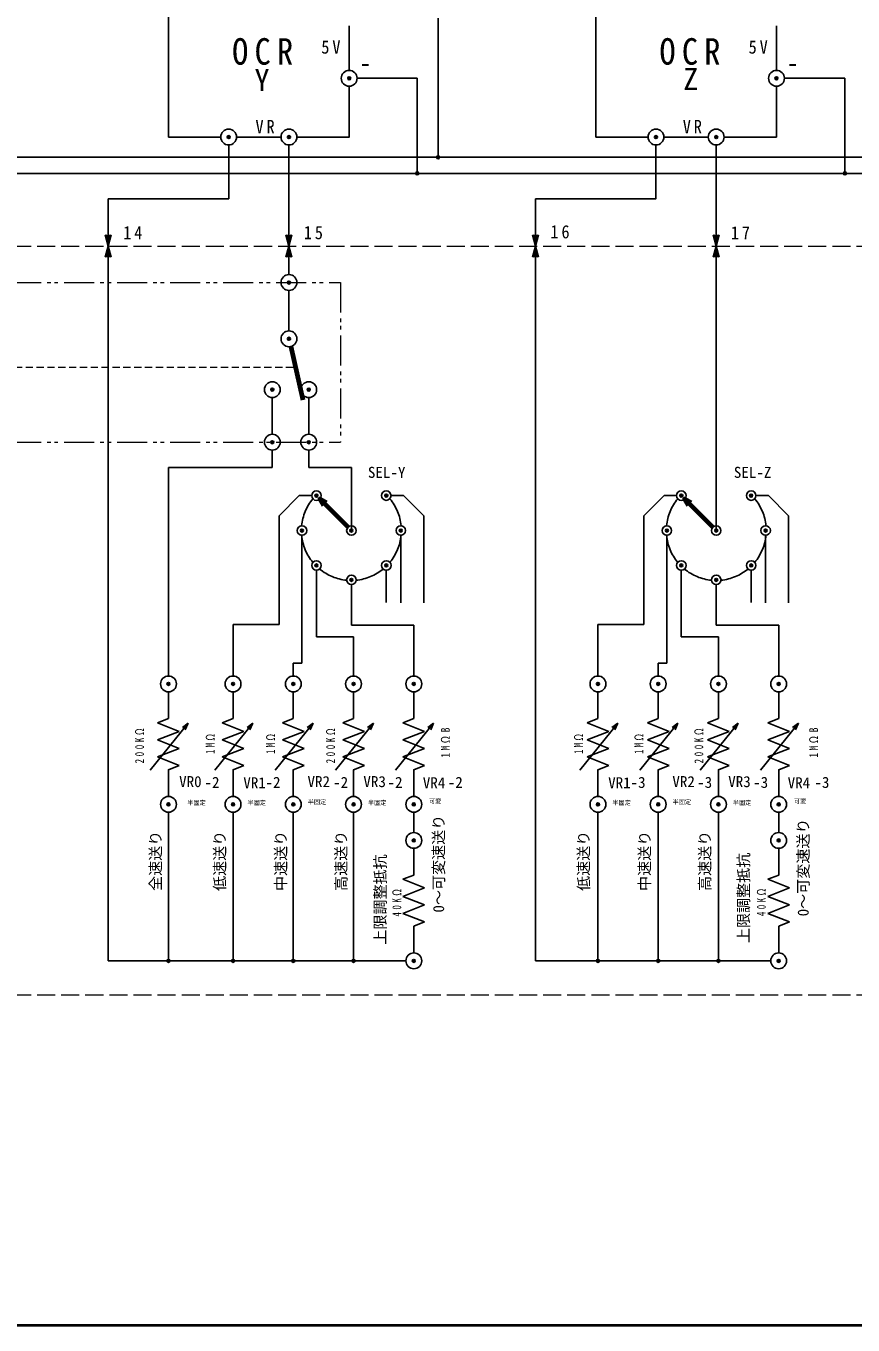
# Model space of a CAD drawing. Units: millimetres on the paper. Extents: x -288 to 1485, y -698 to 177.
# Drawn here: x 463.5 to 600.8, y -213.9 to 1.8 of the extents above; entities that cross this region are included whole.
import ezdxf
from ezdxf.enums import TextEntityAlignment as Align

# ---------------------------------------------------------------- set-up
doc = ezdxf.new("R2010")
doc.units = ezdxf.units.MM
doc.header["$PDMODE"] = 32
doc.header["$PDSIZE"] = 0.5
for name, pattern in [('CHAIN1', [8, 5, -1, 1, -1]), ('DASHED1', [1.8, 1.2, -0.6]), ('DASHED3', [4, 3, -1]), ('DOUBLE_CHAIN1', [8.8, 5, -1, 0.6, -0.6, 0.6, -1])]:
    doc.linetypes.add(name, pattern=pattern)
for name, color, linetype, lineweight in [('0-1_外形1', 3, 'Continuous', 25), ('0-7_極太線外形', 3, 'Continuous', 25), ('0-8_陰線', 4, 'DASHED1', 9), ('0-9_中心線', 3, 'Continuous', 25), ('0-A_寸法文字', 1, 'Continuous', 9), ('0-F', 3, 'Continuous', 25)]:
    doc.layers.add(name, color=color, linetype=linetype, lineweight=lineweight)
doc.styles.add('ＭＳ ゴシック', font='')
doc.styles.get('ＭＳ ゴシック').set_extended_font_data('MS Gothic')

msp = doc.modelspace()

# ---------------------------------------------------------------- linework, layer by layer
at = {"layer": '0-1_外形1'}
for p, q in [((531.914, 3.116), (531.914, -20.01)), ((518.439, -6.884), (528.461, -6.884)), ((528.461, -6.884), (528.461, -22.674)), ((589.422, -6.884), (599.443, -6.884)), ((599.443, -6.884), (599.443, -22.674)), ((507.168, -39.491), (507.168, -17.96)), ((578.092, -39.491), (578.092, -17.96)), ((336.061, -20.01), (683.396, -20.01)), ((356.124, -22.674), (689.166, -22.674)), ((477.168, -26.884), (477.168, -71.673)), ((548.092, -26.884), (548.092, -71.673)), ((477.168, -34.764), (476.668, -32.898)), ((477.168, -34.141), (476.835, -32.898)), ((477.168, -34.141), (477.501, -32.898)), ((477.168, -34.764), (477.668, -32.898)), ((507.168, -34.764), (506.668, -32.898)), ((507.168, -34.141), (506.835, -32.898)), ((507.168, -34.141), (507.501, -32.898)), ((507.168, -34.764), (507.668, -32.898)), ((548.092, -34.764), (547.592, -32.898)), ((548.092, -34.141), (547.759, -32.898)), ((548.092, -34.141), (548.425, -32.898)), ((548.092, -34.764), (548.592, -32.898)), ((578.092, -34.764), (577.592, -32.898)), ((578.092, -34.141), (577.759, -32.898)), ((578.092, -34.141), (578.425, -32.898)), ((578.092, -34.764), (578.592, -32.898)), ((477.168, -34.744), (476.678, -36.574)), ((477.168, -35.417), (476.858, -36.574)), ((477.168, -34.744), (477.658, -36.574)), ((477.168, -35.417), (477.478, -36.574)), ((507.168, -34.744), (506.678, -36.574)), ((507.168, -35.417), (506.858, -36.574)), ((507.168, -34.744), (507.658, -36.574)), ((507.168, -35.417), (507.478, -36.574)), ((548.092, -34.744), (547.602, -36.574)), ((548.092, -35.417), (547.782, -36.574)), ((548.092, -34.744), (548.583, -36.574)), ((548.092, -35.417), (548.402, -36.574)), ((578.092, -34.744), (577.602, -36.574)), ((578.092, -35.417), (577.782, -36.574)), ((578.092, -34.744), (578.583, -36.574)), ((578.092, -35.417), (578.402, -36.574)), ((504.405, -68.645), (504.405, -71.541)), ((510.455, -71.541), (510.455, -68.645)), ((477.168, -71.673), (477.168, -153.462)), ((548.092, -71.673), (548.092, -153.462)), ((508.875, -76.201), (505.532, -79.544)), ((510.945, -76.201), (508.875, -76.201)), ((524.119, -76.201), (526.189, -76.201)), ((526.189, -76.201), (529.532, -79.544)), ((569.435, -76.201), (566.092, -79.544)), ((571.505, -76.201), (569.435, -76.201)), ((584.679, -76.201), (586.749, -76.201)), ((586.749, -76.201), (590.092, -79.544)), ((505.532, -79.544), (505.532, -97.598)), ((529.532, -79.544), (529.532, -93.995)), ((566.092, -79.544), (566.092, -97.598)), ((590.092, -79.544), (590.092, -93.995)), ((509.334, -82.787), (509.334, -104.005)), ((525.729, -82.78), (525.729, -93.996)), ((569.895, -82.787), (569.895, -104.005)), ((586.29, -82.78), (586.29, -93.996)), ((511.737, -88.582), (511.737, -99.632)), ((523.33, -88.578), (523.33, -93.926)), ((572.298, -88.582), (572.298, -99.632)), ((583.891, -88.578), (583.891, -93.926)), ((517.535, -90.981), (517.535, -97.693)), ((578.095, -90.981), (578.095, -97.693)), ((497.895, -97.598), (505.532, -97.598)), ((497.895, -106.158), (497.895, -97.598)), ((527.895, -97.693), (517.535, -97.693)), ((527.895, -106.158), (527.895, -97.693)), ((558.456, -97.598), (566.092, -97.598)), ((558.456, -106.158), (558.456, -97.598)), ((588.456, -97.693), (578.095, -97.693)), ((588.456, -106.158), (588.456, -97.693)), ((517.895, -99.632), (511.737, -99.632)), ((517.895, -106.158), (517.895, -99.632)), ((578.456, -99.632), (572.298, -99.632)), ((578.456, -106.158), (578.456, -99.632)), ((507.895, -104.005), (509.334, -104.005)), ((507.895, -106.158), (507.895, -104.005)), ((568.456, -104.005), (569.895, -104.005)), ((568.456, -106.158), (568.456, -104.005)), ((487.168, -153.462), (487.168, -128.785)), ((497.895, -128.785), (497.895, -153.462)), ((527.895, -132.148), (527.895, -128.785)), ((578.456, -128.785), (578.456, -153.462)), ((588.456, -132.148), (588.456, -128.785)), ((527.895, -134.775), (527.895, -139.208)), ((588.456, -134.775), (588.456, -139.208)), ((527.895, -139.208), (526.095, -139.917)), ((529.695, -141.335), (526.095, -139.917)), ((588.456, -139.208), (586.656, -139.917)), ((590.256, -141.335), (586.656, -139.917)), ((529.695, -141.335), (526.095, -142.753)), ((590.256, -141.335), (586.656, -142.753)), ((529.695, -144.171), (526.095, -142.753)), ((529.695, -144.171), (526.095, -145.589)), ((590.256, -144.171), (586.656, -142.753)), ((590.256, -144.171), (586.656, -145.589)), ((529.695, -147.006), (526.095, -145.589)), ((590.256, -147.006), (586.656, -145.589)), ((529.695, -147.006), (527.895, -147.715)), ((527.895, -147.715), (527.895, -152.148)), ((590.256, -147.006), (588.456, -147.715)), ((588.456, -147.715), (588.456, -152.148)), ((497.895, -153.462), (477.168, -153.462)), ((507.895, -153.462), (497.895, -153.462)), ((526.582, -153.462), (517.895, -153.462)), ((558.092, -153.462), (548.092, -153.462)), ((587.142, -153.462), (568.456, -153.462))]:
    msp.add_line(p, q, dxfattribs=at)
at = {"layer": '0-1_外形1', "color": 5, "lineweight": 40}
msp.add_line((316.794, -213.946), (861.169, -213.946), dxfattribs=at)
at = {"layer": '0-1_外形1'}
for points in [[(517.895, -128.785), (517.895, -153.462), (507.895, -153.462), (507.895, -128.785)], [(558.456, -128.785), (558.456, -153.462), (558.092, -153.462)], [(568.456, -128.785), (568.456, -153.462), (558.456, -153.462)]]:
    msp.add_lwpolyline(points, dxfattribs=at)
for centre in [(527.895, -133.462), (588.456, -133.462), (527.895, -153.462), (588.456, -153.462)]:
    msp.add_circle(centre, 1.314, dxfattribs=at)
at = {"layer": '0-1_外形1', "linetype": 'CHAIN1'}
for centre, start, end in [((517.532, -81.995), 140.46301, 174.58202), ((517.532, -81.995), 5.46301, 39.58202), ((578.092, -81.995), 140.46301, 174.58202), ((578.092, -81.995), 5.46301, 39.58202), ((517.532, -81.995), 185.51418, 219.58202), ((517.532, -81.995), 320.46301, 354.53046), ((578.092, -81.995), 185.51418, 219.58202), ((578.092, -81.995), 320.46301, 354.53046), ((517.532, -81.995), 230.46301, 264.58202), ((517.532, -81.995), 275.46301, 309.58202), ((578.092, -81.995), 230.46301, 264.58202), ((578.092, -81.995), 275.46301, 309.58202)]:
    msp.add_arc(centre, 8.291, start, end, dxfattribs=at)
at = {"layer": '0-1_外形1'}
for p in [(527.895, -133.462), (588.456, -133.462), (487.168, -153.462), (497.895, -153.462), (507.895, -153.462), (517.895, -153.462), (527.895, -153.462), (558.456, -153.462), (568.456, -153.462), (578.456, -153.462), (588.456, -153.462)]:
    msp.add_point(p, dxfattribs=at)
at = {"layer": '0-7_極太線外形', "color": 6, "lineweight": 70}
for p, q in [((507.461, -51.428), (509.486, -60.284)), ((512.29, -76.758), (513.33, -77.358)), ((572.851, -76.758), (573.89, -77.358))]:
    msp.add_line(p, q, dxfattribs=at)
at = {"layer": '0-7_極太線外形'}
for p, q in [((487.168, -108.785), (487.168, -113.218)), ((497.895, -108.785), (497.895, -113.218)), ((507.895, -108.785), (507.895, -113.218)), ((517.895, -108.785), (517.895, -113.218)), ((527.895, -108.785), (527.895, -113.218)), ((558.456, -108.785), (558.456, -113.218)), ((568.456, -108.785), (568.456, -113.218)), ((578.456, -108.785), (578.456, -113.218)), ((588.456, -108.785), (588.456, -113.218)), ((490.456, -114.006), (484.148, -121.799)), ((487.168, -113.218), (485.368, -113.927)), ((488.968, -115.345), (485.368, -113.927)), ((490.456, -114.006), (489.486, -114.711)), ((490.456, -114.006), (489.968, -115.102)), ((501.184, -114.006), (494.876, -121.799)), ((497.895, -113.218), (496.095, -113.927)), ((499.695, -115.345), (496.095, -113.927)), ((501.184, -114.006), (500.213, -114.711)), ((501.184, -114.006), (500.696, -115.102)), ((511.184, -114.006), (504.876, -121.799)), ((507.895, -113.218), (506.095, -113.927)), ((509.695, -115.345), (506.095, -113.927)), ((511.184, -114.006), (510.213, -114.711)), ((511.184, -114.006), (510.696, -115.102)), ((521.184, -114.006), (514.876, -121.799)), ((517.895, -113.218), (516.095, -113.927)), ((519.695, -115.345), (516.095, -113.927)), ((521.184, -114.006), (520.213, -114.711)), ((521.184, -114.006), (520.696, -115.102)), ((531.184, -114.006), (524.876, -121.799)), ((527.895, -113.218), (526.095, -113.927)), ((529.695, -115.345), (526.095, -113.927)), ((531.184, -114.006), (530.213, -114.711)), ((531.184, -114.006), (530.696, -115.102)), ((561.744, -114.006), (555.436, -121.799)), ((558.456, -113.218), (556.656, -113.927)), ((560.256, -115.345), (556.656, -113.927)), ((561.744, -114.006), (560.774, -114.711)), ((561.744, -114.006), (561.256, -115.102)), ((571.744, -114.006), (565.436, -121.799)), ((568.456, -113.218), (566.656, -113.927)), ((570.256, -115.345), (566.656, -113.927)), ((571.744, -114.006), (570.774, -114.711)), ((571.744, -114.006), (571.256, -115.102)), ((581.744, -114.006), (575.436, -121.799)), ((578.456, -113.218), (576.656, -113.927)), ((580.256, -115.345), (576.656, -113.927)), ((581.744, -114.006), (580.774, -114.711)), ((581.744, -114.006), (581.256, -115.102)), ((591.744, -114.006), (585.436, -121.799)), ((588.456, -113.218), (586.656, -113.927)), ((590.256, -115.345), (586.656, -113.927)), ((591.744, -114.006), (590.774, -114.711)), ((591.744, -114.006), (591.256, -115.102)), ((488.968, -115.345), (485.368, -116.763)), ((499.695, -115.345), (496.095, -116.763)), ((509.695, -115.345), (506.095, -116.763)), ((519.695, -115.345), (516.095, -116.763)), ((529.695, -115.345), (526.095, -116.763)), ((560.256, -115.345), (556.656, -116.763)), ((570.256, -115.345), (566.656, -116.763)), ((580.256, -115.345), (576.656, -116.763)), ((590.256, -115.345), (586.656, -116.763)), ((488.968, -118.18), (485.368, -116.763)), ((488.968, -118.18), (485.368, -119.598)), ((499.695, -118.18), (496.095, -116.763)), ((499.695, -118.18), (496.095, -119.598)), ((509.695, -118.18), (506.095, -116.763)), ((509.695, -118.18), (506.095, -119.598)), ((519.695, -118.18), (516.095, -116.763)), ((519.695, -118.18), (516.095, -119.598)), ((529.695, -118.18), (526.095, -116.763)), ((529.695, -118.18), (526.095, -119.598)), ((560.256, -118.18), (556.656, -116.763)), ((560.256, -118.18), (556.656, -119.598)), ((570.256, -118.18), (566.656, -116.763)), ((570.256, -118.18), (566.656, -119.598)), ((580.256, -118.18), (576.656, -116.763)), ((580.256, -118.18), (576.656, -119.598)), ((590.256, -118.18), (586.656, -116.763)), ((590.256, -118.18), (586.656, -119.598)), ((488.968, -121.016), (485.368, -119.598)), ((499.695, -121.016), (496.095, -119.598)), ((509.695, -121.016), (506.095, -119.598)), ((519.695, -121.016), (516.095, -119.598)), ((529.695, -121.016), (526.095, -119.598)), ((560.256, -121.016), (556.656, -119.598)), ((570.256, -121.016), (566.656, -119.598)), ((580.256, -121.016), (576.656, -119.598)), ((590.256, -121.016), (586.656, -119.598))]:
    msp.add_line(p, q, dxfattribs=at)
at = {"layer": '0-7_極太線外形', "color": 6, "lineweight": 70}
for points in [[(516.974, -81.438), (512.29, -76.758), (512.891, -77.797)], [(577.535, -81.438), (572.851, -76.758), (573.451, -77.797)]]:
    msp.add_lwpolyline(points, dxfattribs=at)
at = {"layer": '0-7_極太線外形'}
for points in [[(488.968, -121.016), (487.168, -121.725), (487.168, -126.158)], [(499.695, -121.016), (497.895, -121.725), (497.895, -126.158)], [(509.695, -121.016), (507.895, -121.725), (507.895, -126.158)], [(519.695, -121.016), (517.895, -121.725), (517.895, -126.158)], [(529.695, -121.016), (527.895, -121.725), (527.895, -126.158)], [(560.256, -121.016), (558.456, -121.725), (558.456, -126.158)], [(570.256, -121.016), (568.456, -121.725), (568.456, -126.158)], [(580.256, -121.016), (578.456, -121.725), (578.456, -126.158)], [(590.256, -121.016), (588.456, -121.725), (588.456, -126.158)]]:
    msp.add_lwpolyline(points, dxfattribs=at)
for centre, radius in [((517.168, -6.884), 1.314), ((588.092, -6.884), 1.314), ((497.168, -16.647), 1.314), ((507.168, -16.647), 1.314), ((568.092, -16.647), 1.314), ((578.092, -16.647), 1.314), ((507.168, -40.805), 1.314), ((507.168, -50.147), 1.314), ((504.405, -58.598), 1.314), ((510.455, -58.598), 1.314), ((504.405, -67.331), 1.314), ((510.455, -67.331), 1.314), ((511.733, -76.201), 0.788), ((523.326, -76.196), 0.788), ((572.293, -76.201), 0.788), ((583.887, -76.196), 0.788), ((509.334, -81.998), 0.788), ((517.532, -81.995), 0.788), ((525.729, -81.992), 0.788), ((569.895, -81.998), 0.788), ((578.092, -81.995), 0.788), ((586.29, -81.992), 0.788), ((511.737, -87.794), 0.788), ((523.33, -87.789), 0.788), ((572.298, -87.794), 0.788), ((583.891, -87.789), 0.788), ((517.535, -90.193), 0.788), ((578.095, -90.193), 0.788), ((487.168, -107.471), 1.314), ((497.895, -107.471), 1.314), ((507.895, -107.471), 1.314), ((517.895, -107.471), 1.314), ((527.895, -107.471), 1.314), ((558.456, -107.471), 1.314), ((568.456, -107.471), 1.314), ((578.456, -107.471), 1.314), ((588.456, -107.471), 1.314), ((487.168, -127.471), 1.314), ((497.895, -127.471), 1.314), ((507.895, -127.471), 1.314), ((517.895, -127.471), 1.314), ((527.895, -127.471), 1.314), ((558.456, -127.471), 1.314), ((568.456, -127.471), 1.314), ((578.456, -127.471), 1.314), ((588.456, -127.471), 1.314)]:
    msp.add_circle(centre, radius, dxfattribs=at)
at = {"layer": '0-8_陰線', "linetype": 'DASHED3'}
msp.add_line((329.362, -34.744), (704.828, -34.744), dxfattribs=at)
at = {"layer": '0-9_中心線', "color": 4, "linetype": 'DOUBLE_CHAIN1', "lineweight": 9}
for p, q in [((399.434, -40.805), (515.741, -40.805)), ((515.741, -40.805), (515.741, -67.331)), ((399.434, -67.331), (515.741, -67.331))]:
    msp.add_line(p, q, dxfattribs=at)
at = {"layer": '0-9_中心線', "color": 4, "linetype": 'DASHED1', "lineweight": 9}
msp.add_line((362.673, -54.851), (508.244, -54.851), dxfattribs=at)
at = {"layer": '0-9_中心線', "color": 4, "linetype": 'DASHED3', "lineweight": 9}
msp.add_line((329.362, -159.123), (704.828, -159.123), dxfattribs=at)
at = {"layer": '0-F'}
for p, q in [((487.168, 13.116), (487.168, -16.647)), ((558.092, 13.116), (558.092, -16.647)), ((517.168, -5.571), (517.168, 1.802)), ((588.092, -5.571), (588.092, 1.802)), ((487.168, -16.647), (495.854, -16.647)), ((498.482, -16.647), (505.854, -16.647)), ((558.092, -16.647), (566.779, -16.647)), ((569.406, -16.647), (576.779, -16.647)), ((578.092, -81.995), (578.092, -39.491)), ((507.168, -48.833), (507.168, -42.156)), ((504.405, -59.912), (504.405, -66.018)), ((510.455, -59.912), (510.455, -66.018)), ((487.168, -71.541), (504.405, -71.541)), ((487.168, -106.158), (487.168, -71.541)), ((510.455, -71.541), (517.532, -71.541)), ((517.532, -81.995), (517.532, -71.541))]:
    msp.add_line(p, q, dxfattribs=at)
for points in [[(508.482, -16.647), (517.168, -16.647), (517.168, -8.198)], [(579.406, -16.647), (588.092, -16.647), (588.092, -8.198)], [(497.168, -17.96), (497.168, -26.884), (477.168, -26.884)], [(568.092, -17.96), (568.092, -26.884), (548.092, -26.884)]]:
    msp.add_lwpolyline(points, dxfattribs=at)
for p in [(517.168, -6.884), (588.092, -6.884), (497.168, -16.647), (507.168, -16.647), (568.092, -16.647), (578.092, -16.647), (531.914, -20.01), (528.461, -22.674), (599.443, -22.674), (507.168, -40.805), (507.168, -50.147), (504.405, -58.598), (510.455, -58.598), (504.405, -67.331), (510.455, -67.331), (511.733, -76.201), (523.326, -76.196), (572.293, -76.201), (583.887, -76.196), (509.334, -81.998), (517.532, -81.995), (525.729, -81.992), (569.895, -81.998), (578.092, -81.995), (586.29, -81.992), (511.737, -87.794), (523.33, -87.789), (572.298, -87.794), (583.891, -87.789), (517.535, -90.193), (578.095, -90.193), (487.168, -107.471), (497.895, -107.471), (507.895, -107.471), (517.895, -107.471), (527.895, -107.471), (558.456, -107.471), (568.456, -107.471), (578.456, -107.471), (588.456, -107.471), (487.168, -127.471), (497.895, -127.471), (507.895, -127.471), (517.895, -127.471), (527.895, -127.471), (558.456, -127.471), (568.456, -127.471), (578.456, -127.471), (588.456, -127.471)]:
    msp.add_point(p, dxfattribs=at)

# ---------------------------------------------------------------- texts
at = {"layer": '0-A_寸法文字', "color": 5, "style": 'ＭＳ ゴシック'}
for s, p in [('Y', (501.45, -10.099)), ('Z', (572.612, -9.918))]:
    msp.add_text(s, height=3.666, dxfattribs=at).set_placement(p, align=Align.BOTTOM_LEFT)
at = {"layer": '0-A_寸法文字', "style": 'ＭＳ ゴシック'}
for p in [(518.854, -6.687), (589.779, -6.687)]:
    msp.add_text('-', height=2.933, dxfattribs=at).set_placement(p, align=Align.BOTTOM_LEFT)
at = {"layer": '0-A_寸法文字', "color": 4, "style": 'ＭＳ ゴシック'}
for s, height, p in [('SEL-Y', 1.833, (520.274, -73.8)), ('SEL-Z', 1.833, (581.007, -73.8)), ('VR0', 1.833, (488.937, -125.159)), ('-2', 1.833, (493.152, -125.288)), ('VR1', 1.833, (499.592, -125.356)), ('-2', 1.833, (503.276, -125.288)), ('VR2', 1.833, (510.246, -125.159)), ('-2', 1.833, (514.501, -125.288)), ('VR3', 1.833, (519.52, -125.159)), ('-2', 1.833, (523.533, -125.288)), ('VR4', 1.833, (529.385, -125.356)), ('-2', 1.833, (533.53, -125.288)), ('VR1', 1.833, (560.152, -125.356)), ('-3', 1.833, (563.869, -125.288)), ('VR2', 1.833, (570.807, -125.159)), ('-3', 1.833, (574.919, -125.288)), ('VR3', 1.833, (580.081, -125.159)), ('-3', 1.833, (584.214, -125.288)), ('VR4', 1.833, (589.946, -125.356)), ('-3', 1.833, (594.387, -125.288)), ('半固定', 0.7331, (490.284, -127.792)), ('半固定', 0.7331, (500.281, -127.792)), ('半固定', 0.7331, (510.278, -127.66)), ('半固定', 0.7331, (520.275, -127.792)), ('可変', 0.7331, (530.417, -127.529)), ('半固定', 0.7331, (560.842, -127.792)), ('半固定', 0.7331, (570.839, -127.66)), ('半固定', 0.7331, (580.836, -127.792)), ('可変', 0.7331, (590.977, -127.529))]:
    msp.add_text(s, height=height, dxfattribs=at).set_placement(p, align=Align.BOTTOM_LEFT)
for s, p in [('0～可変速送り', (533.476, -145.447)), ('0～可変速送り', (593.984, -146.072)), ('全速送り', (486.49, -141.855)), ('低速送り', (497.147, -141.855)), ('中速送り', (507.276, -141.855)), ('高速送り', (517.273, -141.855)), ('低速送り', (557.535, -141.855)), ('中速送り', (567.664, -141.855)), ('高速送り', (577.661, -141.855)), ('上限調整抵抗', (523.786, -150.774)), ('上限調整抵抗', (584.097, -150.511))]:
    msp.add_text(s, height=1.833, rotation=90, dxfattribs=at).set_placement(p, align=Align.BOTTOM_LEFT)
at = {"layer": '0-A_寸法文字', "color": 5, "char_height": 4.399, "attachment_point": 7, "style": 'ＭＳ ゴシック'}
for insert in [(497.737, -4.696), (568.661, -4.696)]:
    msp.add_mtext('\\T1.38;\\W0.9;OCR', dxfattribs=dict(at, insert=insert))
at = {"layer": '0-A_寸法文字', "char_height": 2.199, "attachment_point": 7, "style": 'ＭＳ ゴシック'}
for s, insert in [('\\T1.36;\\W0.9;5V', (512.54, -2.828)), ('\\T1.36;\\W0.9;5V', (583.465, -2.828)), ('\\T1.36;\\W0.9;VR', (501.613, -16.01)), ('\\T1.36;\\W0.9;VR', (572.537, -16.01)), ('\\T1.36;\\W0.9;14', (479.659, -33.633)), ('\\T1.36;\\W0.9;15', (509.634, -33.646)), ('\\T1.36;\\W0.9;16', (550.569, -33.505)), ('\\T1.36;\\W0.9;17', (580.515, -33.647))]:
    msp.add_mtext(s, dxfattribs=dict(at, insert=insert))
at = {"layer": '0-A_寸法文字', "char_height": 1.466, "attachment_point": 7, "rotation": 90, "style": 'ＭＳ ゴシック'}
for s, insert in [('\\T1.57;\\W0.75;200KΩ', (483.119, -120.673)), ('\\T1.48;\\W0.75;1MΩ', (494.833, -119.112)), ('\\T1.48;\\W0.75;1MΩ', (504.853, -119.112)), ('\\T1.57;\\W0.75;200KΩ', (514.827, -120.673)), ('\\T1.5;\\W0.8;1MΩB', (533.859, -119.722)), ('\\T1.48;\\W0.75;1MΩ', (555.961, -119.112)), ('\\T1.48;\\W0.75;1MΩ', (565.981, -119.112)), ('\\T1.57;\\W0.75;200KΩ', (575.955, -120.673)), ('\\T1.5;\\W0.8;1MΩB', (594.987, -119.722)), ('\\T1.53;\\W0.75;40KΩ', (525.824, -146.104)), ('\\T1.53;\\W0.75;40KΩ', (586.333, -146.039))]:
    msp.add_mtext(s, dxfattribs=dict(at, insert=insert))

doc.saveas('drawing.dxf')
